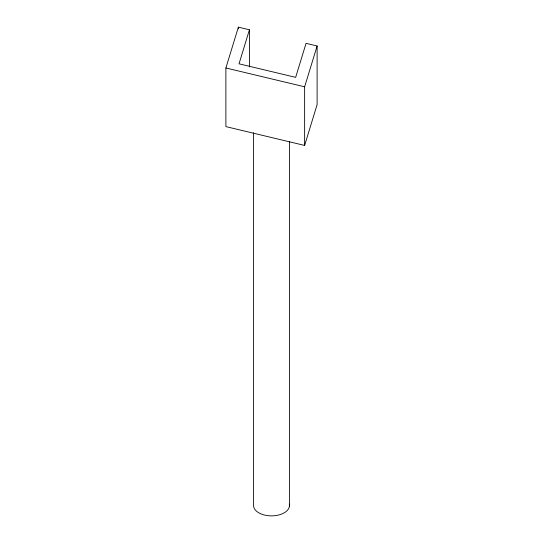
<?xml version="1.0" encoding="UTF-8"?>
<svg xmlns="http://www.w3.org/2000/svg" width="543" height="543" viewBox="0 0 543 543"><rect width="100%" height="100%" fill="white"/><g stroke="black" fill="none" stroke-linecap="round" stroke-linejoin="round"><path stroke-width="0.81" d="M249.427 29.797L239.029 63.816L295.65 77.357L306.055 43.338L317.112 45.979L317.112 104.609L304.63 145.436L225.888 126.607L225.888 67.977L238.37 27.15L249.427 29.797L249.427 66.857M304.63 145.436L304.63 86.805L317.112 45.979M225.888 67.977L304.63 86.805M289.412 141.703L289.412 506.171M253.588 132.743L253.588 504.841A17.953 10.365 0 0 0 272.118 515.864A17.953 10.365 0 0 0 289.297 504.135M238.37 27.15L238.37 28.827"/></g></svg>
